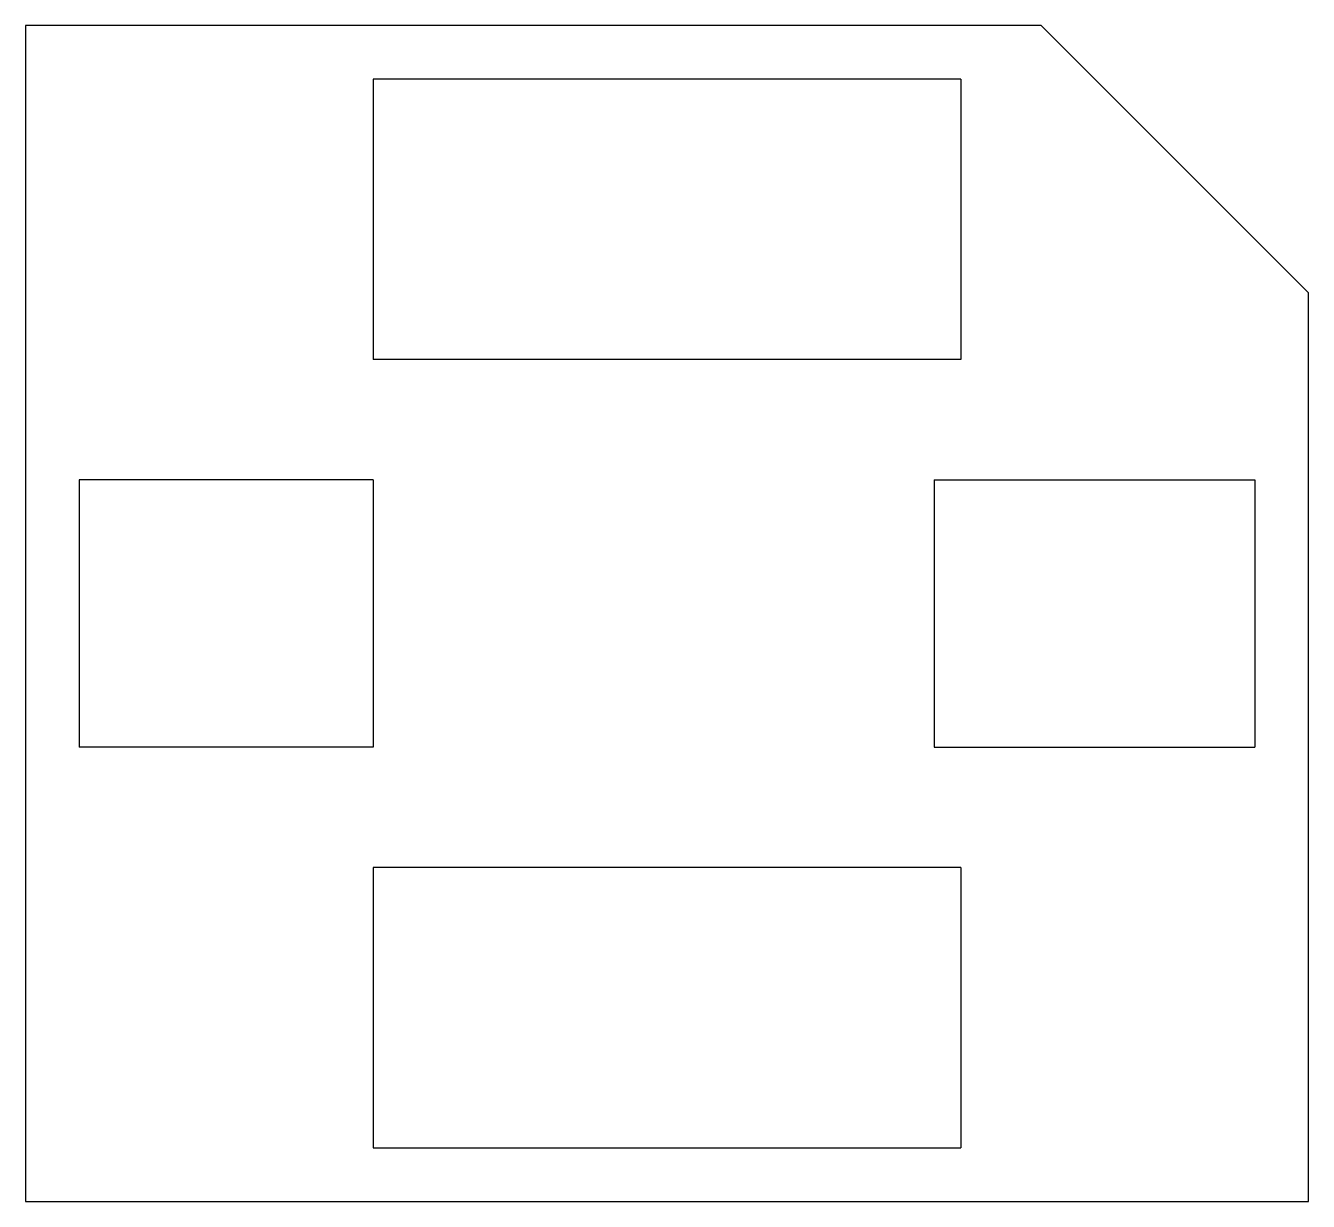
# Model space of a CAD drawing. Extents: x -2.4 to 2.4, y -2.2 to 2.2.
import ezdxf

# ---------------------------------------------------------------- set-up
doc = ezdxf.new("R2010")
doc.units = 0
doc.layers.add('粗实线层', color=7, linetype='CONTINUOUS')

msp = doc.modelspace()

# ---------------------------------------------------------------- linework, layer by layer
at = {"layer": '粗实线层'}
for p, q in [((-1.1, 2), (-1.1, 0.95)), ((1.1, 2), (-1.1, 2)), ((1.1, 2), (1.1, 0.95)), ((1.1, 0.95), (-1.1, 0.95)), ((-2.2, 0.5), (-2.2, -0.5)), ((-1.1, 0.5), (-2.2, 0.5)), ((-1.1, 0.5), (-1.1, -0.5)), ((1, 0.5), (2.2, 0.5)), ((1, 0.5), (1, -0.5)), ((2.2, 0.5), (2.2, -0.5)), ((-1.1, -0.5), (-2.2, -0.5)), ((1, -0.5), (2.2, -0.5)), ((-1.1, -0.95), (-1.1, -2)), ((1.1, -0.95), (-1.1, -0.95)), ((1.1, -0.95), (1.1, -2)), ((-1.1, -2), (1.1, -2))]:
    msp.add_line(p, q, dxfattribs=at)
msp.add_lwpolyline([(-2.4, 2.2), (-2.4, -2.2), (2.4, -2.2), (2.4, 1.2), (1.4, 2.2)], close=True, dxfattribs=at)

doc.saveas('drawing.dxf')
